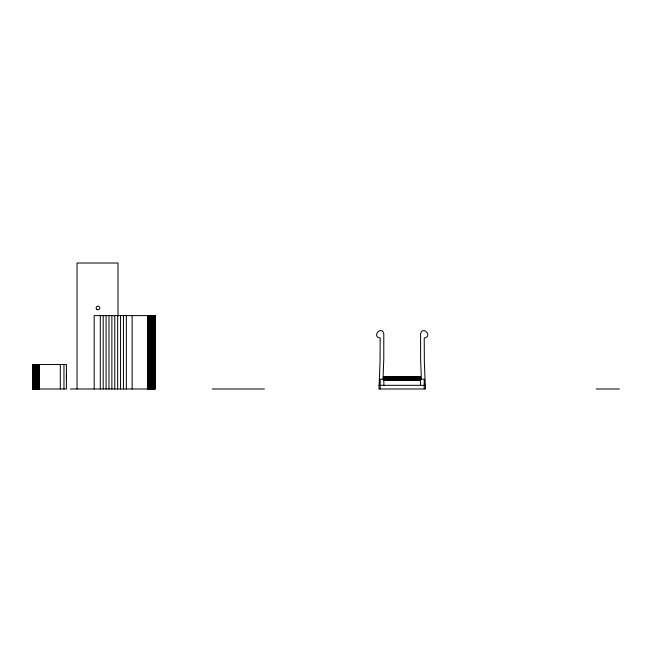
<?xml version="1.0" encoding="UTF-8"?>
<svg xmlns="http://www.w3.org/2000/svg" width="652" height="652" viewBox="0 0 652 652"><rect width="100%" height="100%" fill="white"/><g stroke="black" fill="none" stroke-linecap="round" stroke-linejoin="round"><path stroke-width="0.98" d="M66.406 378.592L66.406 377.679M66.406 375.845L66.406 374.99M383.001 379.537L383.775 359.276L383.8 333.694C381.298 325.144 371.338 336.807 380.173 337.948L380.043 362.17L378.959 388.991L425.438 388.991L424.354 362.17L424.224 337.948C433.058 336.807 423.099 325.144 420.597 333.694L420.621 359.276L421.396 379.537M155.013 315.601L94.19 315.601L94.19 388.991M383.849 376.84L420.548 376.766L420.548 385.324M383.849 376.938L420.548 376.889M383.849 377.003L420.548 377.076M383.849 377.158L420.548 377.255M383.849 377.353L420.548 377.353M383.849 377.459L420.548 377.459M383.849 377.581L420.548 377.581M383.849 377.704L420.548 377.704M383.849 377.834L420.548 377.834M383.849 377.973L420.548 377.973M383.849 378.119L420.548 378.119M383.849 378.274L420.548 378.274M383.849 378.429L420.548 378.429M383.849 378.592L420.548 378.592M383.849 378.763L420.548 378.763M383.849 378.934L420.548 378.934M383.849 379.114L420.548 379.114M383.849 379.203L380.181 379.203L380.181 388.991M420.548 379.203L424.216 379.203L424.216 388.991M383.849 379.293L420.548 379.293M383.849 379.48L420.548 379.48M383.849 379.668L420.548 379.668M383.849 379.855L420.548 379.855M383.849 380.043L420.548 380.043M383.849 380.238L420.548 380.238M378.959 385.324L425.438 385.324M32.608 388.991L66.406 388.991L66.406 364.533L32.608 364.533L32.657 388.991M70.351 388.991L155.013 388.991M212.25 388.991L264.394 388.991M596.156 388.991L619.4 388.991M383.849 376.758L383.849 385.324M154.948 315.601L154.948 388.991M154.85 315.601L154.85 388.991M154.785 315.601L154.711 388.991M154.63 315.601L154.54 388.991M154.442 315.601L154.442 388.991M154.328 315.601L154.328 388.991M154.214 315.601L154.214 388.991M154.092 315.601L154.092 388.991M153.953 315.601L153.953 388.991M153.815 315.601L153.815 388.991M153.668 315.601L153.668 388.991M153.513 315.601L153.513 388.991M153.359 315.601L153.359 388.991M153.196 315.601L153.196 388.991M153.024 315.601L153.024 388.991M152.853 315.601L152.853 388.991M152.674 315.601L152.674 388.991M152.495 315.601L152.495 388.991M152.307 315.601L152.307 388.991M152.12 315.601L152.12 388.991M151.932 315.601L151.932 388.991M151.737 315.601L151.737 388.991M151.549 315.601L151.549 388.991M151.354 315.601L151.354 388.991M151.166 315.601L151.166 388.991M150.971 315.601L150.971 388.991M150.783 315.601L150.783 388.991M150.596 315.601L150.596 388.991M150.408 315.601L150.408 388.991M150.221 315.601L150.221 388.991M150.041 315.601L150.041 388.991M149.862 315.601L149.862 388.991M149.691 315.601L149.691 388.991M149.52 315.601L149.52 388.991M149.357 315.601L149.357 388.991M149.194 315.601L149.194 388.991M149.047 315.601L149.047 388.991M148.9 315.601L148.9 388.991M148.754 315.601L148.754 388.991M148.623 315.601L148.623 388.991M148.501 315.601L148.501 388.991M148.387 315.601L148.387 388.991M148.273 388.991L148.175 315.601L148.085 388.991M147.996 315.601L147.922 388.991M147.808 315.601L147.857 388.991M147.727 315.601L147.686 388.991M132.144 315.601L132.144 388.991M126.349 315.601L126.349 388.991M123.456 315.601L123.456 388.991M120.555 315.601L120.555 388.991M118.02 315.837L118.02 263.009L77.05 263.009L77.05 388.991M117.662 315.601L117.662 388.991M114.768 315.601L114.768 388.991M111.875 315.601L111.875 388.991M108.982 315.601L108.982 388.991M106.089 315.601L106.089 388.991M103.195 315.601L103.195 388.991M100.302 315.601L100.302 388.991M63.961 364.533L63.961 388.991M60.318 364.533L60.318 388.991M39.511 364.533L39.479 388.991M39.381 364.533L39.381 388.991M39.275 364.533L39.275 388.991M39.161 364.533L39.161 388.991M39.038 364.533L39.038 388.991M38.908 364.533L38.908 388.991M38.77 364.533L38.77 388.991M38.631 364.533L38.631 388.991M38.476 364.533L38.476 388.991M38.321 364.533L38.321 388.991M38.158 364.533L38.158 388.991M37.995 364.533L37.995 388.991M37.824 364.533L37.824 388.991M37.645 364.533L37.645 388.991M37.466 364.533L37.466 388.991M37.278 364.533L37.278 388.991M37.099 364.533L37.099 388.991M36.911 364.533L36.911 388.991M36.716 364.533L36.716 388.991M36.528 364.533L36.528 388.991M36.333 364.533L36.333 388.991M36.145 364.533L36.145 388.991M35.95 364.533L35.95 388.991M35.762 364.533L35.762 388.991M35.567 364.533L35.567 388.991M35.379 364.533L35.379 388.991M35.2 364.533L35.2 388.991M35.012 364.533L35.012 388.991M34.833 364.533L34.833 388.991M34.662 364.533L34.662 388.991M34.491 364.533L34.491 388.991M34.328 364.533L34.328 388.991M34.165 364.533L34.165 388.991M34.01 364.533L34.01 388.991M33.863 364.533L33.863 388.991M33.717 364.533L33.717 388.991M33.586 364.533L33.586 388.991M33.456 364.533L33.456 388.991M33.342 364.533L33.342 388.991M33.228 364.533L33.122 388.991M33.032 364.533L33.032 388.991M32.893 364.533L32.942 388.991M32.706 364.533L32.796 388.991M97.042 309.561A1.834 1.834 0 0 0 99.797 307.972A1.834 1.834 0 0 0 97.042 306.383A1.834 1.834 0 0 0 97.042 309.561"/></g></svg>
